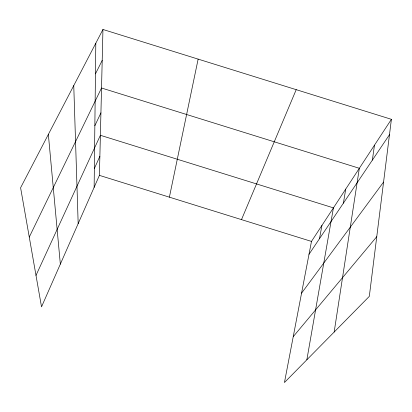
<?xml version="1.0" encoding="UTF-8"?>
<svg xmlns="http://www.w3.org/2000/svg" width="412" height="412" viewBox="0 0 412 412"><rect width="100%" height="100%" fill="white"/><g stroke="black" fill="none" stroke-linecap="round" stroke-linejoin="round"><path stroke-width="0.62" d="M94.137 187.352L95.811 43.209M102.954 29.473L20.6 187.754L41.524 306.863L99.41 175.368L102.954 29.473L391.4 119.315L369.312 296.367L284.45 382.527L311.472 241.417L391.4 119.315M372.371 160.108L374.467 145.178M334.163 332.051L359.336 168.297L101.532 88.003L29.267 237.091M343.402 203.157L345.725 189.087M306.858 359.774L333.426 207.875L100.384 135.291L35.999 275.407M319.496 238.687L321.932 225.436M169.394 197.163L198.141 59.122M241.494 219.622L296.213 89.667M94.353 168.565L99.874 156.272M94.853 125.742L100.93 112.842M95.455 73.861L102.207 60.379M309.005 254.276L389.484 134.678M301.553 293.195L383.567 182.083M293.231 336.656L376.753 236.699M99.41 175.368L311.472 241.417M48.353 134.415L60.343 264.118M73.758 85.588L78.172 223.618"/></g></svg>
